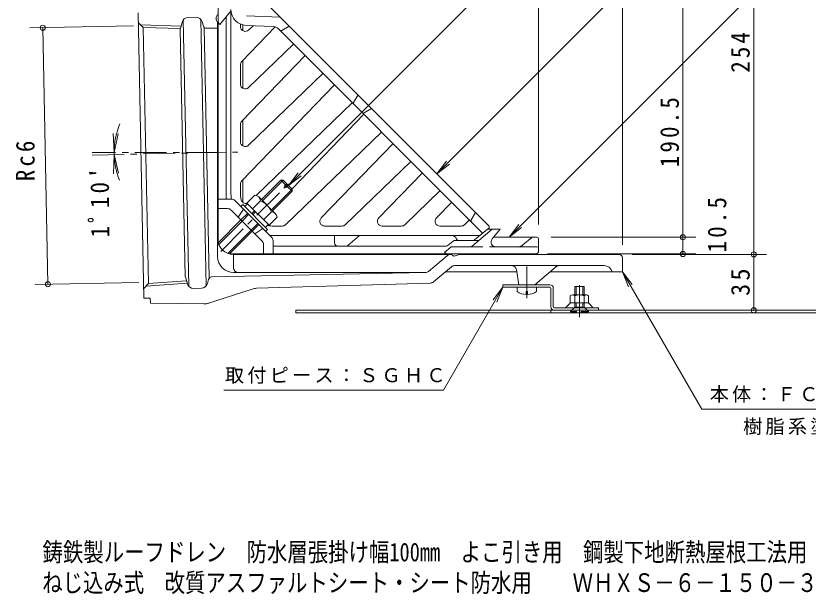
# Model space of a CAD drawing. Units: millimetres at full size, sheet at 1:4; details may follow other scales. Extents: x -495 to 464, y -549 to 533.
# Drawn here: x -354.7 to 142.4, y -549.4 to -186.7 of the extents above; entities that cross this region are included whole.
import ezdxf
from ezdxf.enums import TextEntityAlignment as Align

# ---------------------------------------------------------------- set-up
doc = ezdxf.new("R2010")
doc.units = ezdxf.units.MM
doc.header["$LTSCALE"] = 4
doc.header["$PDMODE"] = 32
doc.header["$PDSIZE"] = 3.2
for name, pattern in [('CHAIN1', [8, 5, -1, 1, -1]), ('DASHED1', [1.8, 1.2, -0.6]), ('DASHED2', [3, 2, -1])]:
    doc.linetypes.add(name, pattern=pattern)
for name, color, linetype, lineweight in [('0-0_通り芯', 4, 'Continuous', 9), ('0-1_躯体', 6, 'Continuous', 9), ('0-2_仕上', 3, 'Continuous', 9), ('0-4_その他', 7, 'Continuous', 9), ('0-5_寸法', 7, 'Continuous', 9), ('0-8', 2, 'Continuous', 9), ('0-A', 2, 'Continuous', 9), ('0-F', 7, 'CHAIN1', 9)]:
    doc.layers.add(name, color=color, linetype=linetype, lineweight=lineweight)
doc.layers.add('F-5_F-5ﾚｲﾔ', color=2, linetype='Continuous')
doc.styles.add('ＭＳ ゴシック', font='')
doc.styles.get('ＭＳ ゴシック').set_extended_font_data('MS Gothic')

msp = doc.modelspace()

# ---------------------------------------------------------------- linework, layer by layer
at = {"layer": '0-0_通り芯', "color": 6}
for p, q in [((-277.979, -184.785), (-274.334, -363.748)), ((-274.793, -193.884), (-277.854, -190.946)), ((-276.384, -192.357), (-250.752, -193.158)), ((-274.793, -193.884), (-271.522, -354.527)), ((-274.793, -193.884), (-251.11, -194.624)), ((-271.522, -354.527), (-247.888, -352.823)), ((-271.522, -354.527), (-274.46, -357.587)), ((-273.049, -356.118), (-247.468, -354.274))]:
    msp.add_line(p, q, dxfattribs=at)
at = {"layer": '0-0_通り芯'}
for p, q in [((-246.588, -187.701), (-241.68, -187.601)), ((-228.228, -185.83), (-229.041, -187.573)), ((-229.041, -187.573), (-229.041, -189.073)), ((-251.484, -195.208), (-250.392, -190.749)), ((-249.632, -189.203), (-246.228, -356.29)), ((-238.635, -188.914), (-235.229, -356.131)), ((-236.965, -193.056), (-237.775, -190.424)), ((-236.535, -193.811), (-233.33, -351.156)), ((-228.308, -190.341), (-229.041, -189.073)), ((-228.041, -337.685), (-228.041, -191.341)), ((-251.51, -195.209), (-248.349, -350.376)), ((-235.013, -194.467), (-228.041, -194.325)), ((-218.141, -336.322), (-218.141, -344.685)), ((-81.949, -336.323), (-218.041, -336.323)), ((-83.877, -337.025), (-95.771, -347.005)), ((-81.949, -336.323), (-81.574, -336.323)), ((-79.679, -337.323), (-79.841, -337.323)), ((-77.176, -336.469), (-78.93, -337.177)), ((-76.426, -336.323), (23.959, -336.323)), ((25.959, -338.323), (25.959, -347.323)), ((-97.638, -347.707), (-231.837, -350.44)), ((-97.336, -347.685), (-218.041, -347.685)), ((-81.329, -344.025), (-92.714, -353.578)), ((-40.374, -347.323), (-85.26, -347.323)), ((14.556, -343.323), (-79.401, -343.323)), ((-40.623, -345.83), (-39.04, -355.323)), ((25.959, -347.323), (-19.506, -347.323)), ((19.406, -347.11), (19.459, -347.323)), ((-248.321, -350.376), (-247.051, -354.776)), ((-233.731, -351.929), (-234.432, -354.587)), ((-238.218, -357.566), (-243.127, -357.666)), ((-94.553, -354.279), (-203.609, -357.528)), ((-206.403, -358.013), (-235.041, -367.323)), ((-270.271, -366.834), (-235.041, -367.323))]:
    msp.add_line(p, q, dxfattribs=at)
at = {"layer": '0-0_通り芯', "linetype": 'CHAIN1'}
for p, q in [((-306.726, -273.949), (-215.399, -272.089)), ((-34.04, -343.875), (-34.04, -363.654))]:
    msp.add_line(p, q, dxfattribs=at)
at = {"layer": '0-0_通り芯'}
msp.add_lwpolyline([(-39.04, -355.323), (-29.04, -355.323), (-14.739, -343.323)], dxfattribs=at)
at = {"layer": '0-0_通り芯', "color": 6}
msp.add_lwpolyline([(-274.334, -363.748), (-270.335, -363.667), (-270.271, -366.834)], dxfattribs=at)
at = {"layer": '0-0_通り芯'}
for centre, radius, start, end in [((-246.507, -191.701), 4, 91.16681, 166.23539), ((-241.598, -191.601), 4, 17.11221, 91.16681), ((-227.041, -188.016), 2, 155.004, 180), ((-227.041, -188.537), 2, 180, 209.99432), ((-235.054, -192.468), 2, 197.11221, 271.16681), ((-230.041, -191.341), 2, 0, 29.99432), ((-218.041, -326.323), 10, 180, 270), ((-218.041, -337.685), 10, 180, 270), ((-81.949, -339.323), 3, 90, 130.00061), ((-81.574, -337.323), 1, 29.99821, 90), ((-79.841, -336.323), 1, 209.99821, 270), ((-79.679, -335.323), 2, 270, 292), ((-76.426, -338.323), 2, 90, 112), ((23.959, -338.323), 2, 0, 90), ((-215.141, -344.685), 3, 180, 270), ((-97.699, -344.707), 3, 271.16681, 310.00061), ((-79.401, -346.323), 3, 90, 130.00061), ((-43.582, -346.323), 3, 9.46231, 90), ((-13.647, -346.323), 3, 90, 130.00008), ((14.556, -348.323), 5, 14.03624, 90), ((-231.797, -352.44), 2, 91.16681, 165.22141), ((-243.208, -353.667), 4, 196.09823, 271.16681), ((-238.299, -353.567), 4, 271.16681, 345.22141), ((-203.311, -367.524), 10, 91.70668, 108.00828), ((-94.643, -351.28), 3, 271.70668, 310), ((-29.404, -354.323), 1, 270, 309.99971), ((-236.557, -357.301), 10, 269.20553, 288.00828)]:
    msp.add_arc(centre, radius, start, end, dxfattribs=at)
at = {"layer": '0-1_躯体'}
for p, q in [((-227.743, -328.026), (-227.743, -137.309)), ((-226.743, -192.026), (-219.743, -183.683)), ((-222.743, -301.584), (-222.743, -187.259)), ((-226.743, -192.026), (-227.041, -191.67)), ((-212.243, -192.364), (-212.243, -196.014)), ((-212.243, -214.672), (-212.243, -232.153)), ((-212.243, -252.095), (-212.243, -268.291)), ((-212.243, -289.518), (-212.243, -303.72)), ((-219.293, -301.584), (-227.743, -301.584)), ((-194.181, -325.454), (-217.172, -302.463)), ((-221.779, -307.584), (-227.743, -307.584)), ((-200.181, -327.94), (-219.657, -308.463)), ((-68.295, -331.058), (-55.743, -320.526)), ((-58.935, -320.526), (-50.743, -320.526)), ((-55.838, -326.597), (-50.743, -320.526)), ((-193.302, -327.576), (-193.302, -336.026)), ((-154.756, -324.526), (-154.756, -329.026)), ((-146.338, -330.675), (-139.01, -324.526)), ((-83.357, -330.558), (-80.301, -327.993)), ((-79.015, -327.526), (-64.813, -327.526)), ((-54.939, -325.526), (-27.743, -325.526)), ((-36.499, -330.356), (-31.022, -325.76)), ((-26.743, -326.526), (-26.743, -335.025)), ((-199.302, -330.061), (-199.302, -336.026)), ((-158.302, -331.026), (-193.302, -331.026)), ((-84.642, -331.026), (-158.302, -331.026)), ((-81.851, -331.759), (-85.743, -335.025)), ((-81.208, -331.526), (-69.577, -331.526)), ((-53.54, -331.526), (-39.713, -331.526)), ((-39.713, -331.526), (-27.743, -331.526)), ((-219.743, -336.026), (-29.027, -336.026)), ((-85.743, -335.025), (-85.388, -335.324)), ((-27.099, -335.324), (-26.743, -335.025))]:
    msp.add_line(p, q, dxfattribs=at)
at = {"layer": '0-1_躯体', "linetype": 'CHAIN1'}
msp.add_line((-226.114, -334.396), (-183.213, -291.495), dxfattribs=at)
at = {"layer": '0-1_躯体', "linetype": 'DASHED2'}
for p, q in [((-212.162, -308.635), (-215.158, -312.962)), ((-200.352, -320.444), (-204.68, -323.44)), ((-69.577, -331.526), (-53.54, -331.526))]:
    msp.add_line(p, q, dxfattribs=at)
at = {"layer": '0-1_躯体'}
for centre, radius, start, end in [((-224.743, -189.742), 3, 180, 220.00018), ((-219.293, -304.584), 3, 44.99976, 90), ((-221.779, -310.584), 3, 45.00017, 90), ((-219.743, -328.026), 8, 180, 186.62801), ((-219.743, -328.026), 8, 180.10083, 186.62801), ((-202.302, -330.061), 3, 0, 44.99983), ((-196.302, -327.576), 3, 0, 45), ((-79.015, -329.526), 2, 90, 129.99985), ((-64.813, -325.526), 2, 270, 310.00008), ((-53.54, -328.526), 3, 140.00015, 270), ((-30.379, -326.526), 1, 90, 129.99971), ((-27.743, -326.526), 1, 0, 90), ((-152.756, -329.026), 2, 180, 270), ((-147.303, -329.526), 1.5, 270, 310.00003), ((-84.642, -329.026), 2, 270, 309.99985), ((-81.208, -332.526), 1, 90, 130.0004), ((-69.58, -329.526), 2, 270, 309.99985), ((-39.713, -326.526), 5, 270, 310.00026), ((-27.743, -332.526), 1, 0, 90), ((-219.743, -328.026), 8, 263.99348, 270), ((-219.743, -328.026), 8, 263.99366, 270), ((-83.459, -333.026), 3, 229.99982, 270), ((-29.027, -333.026), 3, 270, 309.99908)]:
    msp.add_arc(centre, radius, start, end, dxfattribs=at)
at = {"layer": '0-1_躯体', "linetype": 'DASHED2'}
for centre, start, end in [((-212.984, -308.065), 325.30484, 45.00075), ((-199.783, -321.266), 44.99925, 124.69516)]:
    msp.add_arc(centre, 1, start, end, dxfattribs=at)
at = {"layer": '0-2_仕上'}
for p, q in [((-213.743, -162.525), (-135.743, -240.526)), ((-219.743, -184.279), (-219.743, -297.526)), ((-209.903, -186.679), (-188.746, -187.523)), ((-213.743, -193.416), (-213.743, -191.847)), ((-191.895, -193.601), (-212.901, -215.353)), ((-193.283, -193.347), (-210.142, -192.674)), ((-205.834, -192.846), (-208.659, -195.574)), ((-187.723, -195.96), (-183.089, -193.18)), ((-189.947, -194.807), (-61.813, -322.941)), ((-180.365, -204.389), (-208.659, -231.713)), ((-173.146, -211.608), (-212.901, -252.776)), ((-213.743, -229.554), (-213.743, -217.437)), ((-161.98, -222.774), (-208.659, -267.851)), ((-154.761, -229.993), (-212.901, -290.199)), ((-142.766, -240.917), (-139.986, -236.283)), ((-143.595, -241.159), (-203.806, -299.303)), ((-57.743, -318.526), (-135.743, -240.526)), ((-136.376, -248.378), (-181.398, -295.246)), ((-136.134, -247.548), (-131.5, -244.768)), ((-213.743, -265.693), (-213.743, -254.86)), ((-125.211, -259.543), (-185.416, -317.684)), ((-117.991, -266.763), (-163.069, -313.442)), ((-106.826, -277.928), (-147.994, -317.684)), ((-99.607, -285.147), (-126.93, -313.442)), ((-213.743, -297.526), (-213.743, -292.283)), ((-88.441, -296.313), (-110.571, -317.684)), ((-81.222, -303.532), (-90.791, -313.442)), ((-69.009, -314.674), (-66.228, -310.04)), ((-70.056, -314.698), (-73.148, -317.684)), ((-192.743, -318.526), (-187.5, -318.526)), ((-160.911, -318.526), (-150.078, -318.526)), ((-124.772, -318.526), (-112.655, -318.526)), ((-88.633, -318.526), (-75.232, -318.526)), ((-66.859, -327.175), (-57.743, -319.526)), ((-57.743, -318.526), (-57.743, -319.526)), ((-63.702, -324.526), (-192.743, -324.526)), ((-78.415, -326.184), (-78.158, -326.696)), ((-67.823, -327.526), (-76.817, -327.526))]:
    msp.add_line(p, q, dxfattribs=at)
for centre, radius, start, end in [((-209.743, -182.682), 10, 180, 267.71468), ((-210.743, -193.416), 3, 179.99992, 314.00021), ((-193.482, -198.343), 5, 44.99988, 87.71455), ((-188.237, -195.103), 1, 225, 300.964), ((-210.743, -217.437), 3, 136.00003, 179.99992), ((-210.743, -229.554), 3, 179.99992, 313.99997), ((-141.909, -241.431), 1, 149.03673, 225), ((-136.649, -246.691), 1, 225, 300.96327), ((-210.743, -254.86), 3, 136.00003, 179.99983), ((-210.743, -265.693), 3, 179.99983, 313.99997), ((-210.743, -292.283), 3, 136.00003, 179.99983), ((-192.743, -297.526), 27, 180, 188.64587), ((-192.743, -297.526), 21, 180, 192.49571), ((-210.317, -301.42), 3, 192.49577, 285.33467), ((-192.743, -297.526), 21, 258.88734, 269.99997), ((-187.5, -315.526), 3, 270.00017, 313.99997), ((-160.911, -315.526), 3, 136.00003, 270.00017), ((-150.078, -315.526), 3, 270.00017, 313.99997), ((-124.772, -315.526), 3, 136.00003, 270.00008), ((-112.655, -315.526), 3, 270.00008, 313.99997), ((-88.633, -315.526), 3, 135.99979, 270.00008), ((-75.232, -315.526), 3, 270, 313.99974), ((-68.151, -315.189), 1, 149.03612, 225), ((-192.743, -297.526), 27, 264.72871, 270), ((-81.098, -327.526), 3, 26.56038, 90), ((-76.817, -326.026), 1.5, 206.56039, 270), ((-67.823, -326.026), 1.5, 270, 310.00034)]:
    msp.add_arc(centre, radius, start, end, dxfattribs=at)
at = {"layer": '0-4_その他'}
for p, q in [((25.959, 132.677), (25.959, -330.323)), ((-26.743, 106.677), (-26.743, -317.526)), ((108.317, -336.323), (108.317, -82.323)), ((63.9, -325.526), (63.9, -135.026)), ((-345.798, -194.287), (-280.793, -192.963)), ((-337.8, -194.124), (-334.524, -354.973)), ((-293.067, -272.354), (-293.59, -260.365)), ((-293.067, -272.354), (-290.469, -260.638)), ((-293.047, -273.671), (-293.327, -285.667)), ((-293.047, -273.671), (-290.212, -285.331)), ((71.9, -325.526), (-18.743, -325.526)), ((63.9, -336.026), (63.9, -325.526)), ((71.9, -336.026), (-21.027, -336.026)), ((116.317, -336.323), (31.959, -336.323)), ((108.317, -371.323), (108.317, -336.323)), ((-342.522, -355.136), (-277.517, -353.812))]:
    msp.add_line(p, q, dxfattribs=at)
msp.add_arc((-247.983, -272.347), 45.084, 156.63402, 202.7846, dxfattribs=at)
for p in [(-337.8, -194.124), (63.9, -325.526), (63.9, -336.026), (108.317, -336.323), (-334.524, -354.973), (108.317, -371.323)]:
    msp.add_point(p, dxfattribs=at)
at = {"layer": '0-5_寸法'}
for p, q in [((-183.626, -293.017), (195.721, 86.33)), ((-90.556, -285.712), (195.721, 0.565)), ((-45.253, -325.506), (195.721, -84.532)), ((-90.556, -285.712), (-84.469, -277.779)), ((-90.556, -285.712), (-82.623, -279.625)), ((-183.626, -293.017), (-177.539, -285.084)), ((-183.626, -293.017), (-175.693, -286.93)), ((-45.253, -325.506), (-39.166, -317.573)), ((-45.253, -325.506), (-37.32, -319.419)), ((25.959, -347.323), (75.645, -433.38)), ((25.959, -347.323), (32.047, -355.257)), ((25.959, -347.323), (29.786, -356.562)), ((-49.041, -356.923), (-86.282, -421.428)), ((-49.041, -356.923), (-55.128, -364.857)), ((-49.041, -356.923), (-52.868, -366.162)), ((-224.124, -421.428), (-86.282, -421.428)), ((75.645, -433.38), (195.665, -433.38))]:
    msp.add_line(p, q, dxfattribs=at)
at = {"layer": '0-8'}
for p, q in [((-19.541, -355.323), (-49.041, -355.323)), ((-49.041, -356.923), (-49.041, -355.323)), ((-19.541, -356.923), (-49.041, -356.923)), ((-19.041, -357.423), (-19.041, -369.223)), ((-17.44, -369.223), (-17.44, -357.423)), ((-6.703, -366.723), (-9.703, -369.723)), ((-6.353, -366.723), (4.272, -366.723)), ((4.622, -366.723), (7.622, -369.723)), ((-179.04, -371.323), (-179.04, -372.923)), ((180.959, -371.323), (-179.04, -371.323)), ((-19.04, -371.323), (-19.04, -372.923)), ((-16.94, -369.723), (7.622, -369.723)), ((6.96, -371.323), (10.959, -371.323)), ((7.622, -369.723), (10.959, -369.723)), ((10.959, -369.723), (10.959, -371.323)), ((180.959, -372.923), (-179.04, -372.923))]:
    msp.add_line(p, q, dxfattribs=at)
at = {"layer": '0-8', "linetype": 'CHAIN1'}
msp.add_line((-1.04, -355.594), (-1.04, -375.722), dxfattribs=at)
at = {"layer": '0-8'}
for centre, radius, start, end in [((-19.541, -357.423), 2.1, 0, 90), ((-19.541, -357.423), 0.5, 0, 90), ((-16.94, -369.223), 2.1, 180, 270), ((-16.94, -369.223), 0.5, 180, 270)]:
    msp.add_arc(centre, radius, start, end, dxfattribs=at)
at = {"layer": '0-A'}
for p, q in [((-200.632, -301.891), (-188.399, -289.659)), ((-199.925, -302.598), (-186.985, -289.659)), ((-188.399, -289.659), (-186.985, -289.659)), ((-185.394, -292.664), (-188.399, -289.659)), ((-184.687, -291.957), (-186.985, -289.659)), ((-186.101, -293.371), (-184.687, -291.957)), ((-185.041, -294.432), (-183.626, -293.017)), ((-181.328, -295.316), (-183.626, -293.017)), ((-194.268, -308.255), (-181.328, -295.316)), ((-193.561, -308.962), (-181.328, -296.73)), ((-185.041, -294.432), (-186.101, -293.371)), ((-181.328, -296.73), (-184.333, -293.724)), ((-181.328, -295.316), (-181.328, -296.73)), ((-204.659, -299.13), (-209.683, -304.154)), ((-201.189, -302.6), (-206.213, -307.624)), ((-202.291, -300.232), (-191.902, -310.621)), ((-213.431, -306.204), (-212.299, -305.073)), ((-196.743, -320.629), (-212.299, -305.073)), ((-211.026, -306.346), (-209.259, -304.578)), ((-195.824, -318.013), (-209.683, -304.154)), ((-206.695, -310.677), (-204.927, -308.909)), ((-205.988, -311.384), (-204.22, -309.616)), ((-194.27, -309.519), (-199.294, -314.543)), ((-190.799, -312.989), (-195.824, -318.013)), ((-227.69, -328.949), (-213.43, -314.69)), ((-227.336, -330.01), (-212.723, -315.397)), ((-198.016, -319.357), (-196.248, -317.589)), ((-221.658, -335.646), (-207.066, -321.054)), ((-220.591, -335.992), (-206.359, -321.761)), ((-197.874, -321.761), (-196.743, -320.629)), ((-40.04, -359.523), (-40.04, -356.923)), ((-28.04, -359.523), (-28.04, -356.923)), ((1.959, -356.404), (-4.04, -356.404)), ((-4.04, -361.723), (-4.04, -356.404)), ((-3.171, -361.723), (-3.171, -356.404)), ((1.089, -361.723), (1.089, -356.404)), ((1.959, -361.723), (1.959, -356.404)), ((-34.52, -359.523), (-33.561, -359.523)), ((-34.52, -361.512), (-34.52, -359.523)), ((-33.561, -361.512), (-33.561, -359.523)), ((-6.791, -362.213), (-6.791, -366.723)), ((-5.347, -361.723), (3.266, -361.723)), ((-3.904, -362.213), (-3.904, -366.723)), ((1.823, -362.213), (1.823, -366.723)), ((4.709, -362.213), (4.709, -366.723)), ((-6.791, -366.723), (-6.353, -366.723)), ((4.709, -366.723), (4.272, -366.723))]:
    msp.add_line(p, q, dxfattribs=at)
at = {"layer": '0-A', "linetype": 'DASHED2'}
for p, q in [((-213.431, -314.69), (-209.188, -310.447)), ((-212.723, -315.397), (-208.481, -311.154)), ((-207.066, -321.054), (-202.824, -316.811)), ((-206.359, -321.761), (-202.117, -317.518))]:
    msp.add_line(p, q, dxfattribs=at)
at = {"layer": '0-A', "linetype": 'DASHED1'}
for p, q in [((-4.04, -366.723), (-4.04, -369.454)), ((-3.171, -369.454), (-3.171, -366.723)), ((1.089, -369.454), (1.089, -366.723)), ((1.959, -366.723), (1.959, -369.454)), ((-4.04, -369.454), (-6.69, -372.104)), ((-6.69, -372.404), (-6.69, -372.104)), ((4.609, -372.404), (-6.69, -372.404)), ((-4.04, -369.454), (1.959, -369.454)), ((1.959, -369.454), (4.61, -372.104))]:
    msp.add_line(p, q, dxfattribs=at)
msp.add_lwpolyline([(4.609, -372.404), (4.609, -372.104), (-6.69, -372.104)], dxfattribs=at)
at = {"layer": '0-A'}
for centre, radius, start, end in [((-204.986, -302.927), 3.811, 4.92564, 85.07436), ((-206.87, -315.2), 13.822, 24.26926, 65.73074), ((-194.597, -313.316), 3.811, 4.92564, 85.07436), ((-34.04, -351.523), 10, 233.13013, 267.25438), ((-34.04, -351.523), 10, 272.74562, 306.86987), ((-5.347, -364.091), 2.368, 52.44278, 127.55722), ((-1.04, -370.321), 8.598, 70.548, 109.452), ((3.266, -364.091), 2.368, 52.44278, 127.55722)]:
    msp.add_arc(centre, radius, start, end, dxfattribs=at)
at = {"layer": '0-F'}
msp.add_line((-228.041, -272.347), (-306.758, -272.347), dxfattribs=at)

# ---------------------------------------------------------------- texts
at = {"layer": '0-4_その他', "color": 2, "char_height": 11.73, "attachment_point": 7, "style": 'ＭＳ ゴシック'}
for s, insert, rotation in [('\\T1.27;\\W0.9;254', (105.917, -222.323), 90), ('\\T1.28;\\W0.9;190.5', (61.5, -281.626), 90), ('\\T1.27;\\W0.9;Rc6', (-342.72, -290.369), 90), ("\\T1.28;\\W0.9;1ﾟ10'", (-295.732, -325.603), 90.583), ('\\T1.28;\\W0.9;10.5', (91.266, -335.075), 90), ('\\T1.27;\\W0.95;35', (105.917, -362.323), 90)]:
    msp.add_mtext(s, dxfattribs=dict(at, insert=insert, rotation=rotation))
at = {"layer": '0-5_寸法', "char_height": 8.798, "attachment_point": 7, "style": 'ＭＳ ゴシック'}
for s, insert in [('\\T1.17;取付ピース：ＳＧＨＣ', (-223.466, -417.433)), ('\\T1.17;本体：ＦＣ１５０', (80.655, -429.311)), ('\\T1.17;樹脂系塗装', (101.655, -449.559))]:
    msp.add_mtext(s, dxfattribs=dict(at, insert=insert))
at = {"layer": 'F-5_F-5ﾚｲﾔ', "style": 'ＭＳ ゴシック', "width": 0.8}
for s, p in [('鋳鉄製ルーフドレン\u3000防水層張掛け幅100mm\u3000よこ引き用\u3000鋼製下地断熱屋根工法用', (-337.924, -532.337)), ('ねじ込み式\u3000改質アスファルトシート・シート防水用\u3000\u3000ＷＨＸＳ－６－１５０－３５', (-338.116, -551.524))]:
    msp.add_text(s, height=11.73, dxfattribs=at).set_placement(p, align=Align.BOTTOM_LEFT)

doc.saveas('drawing.dxf')
